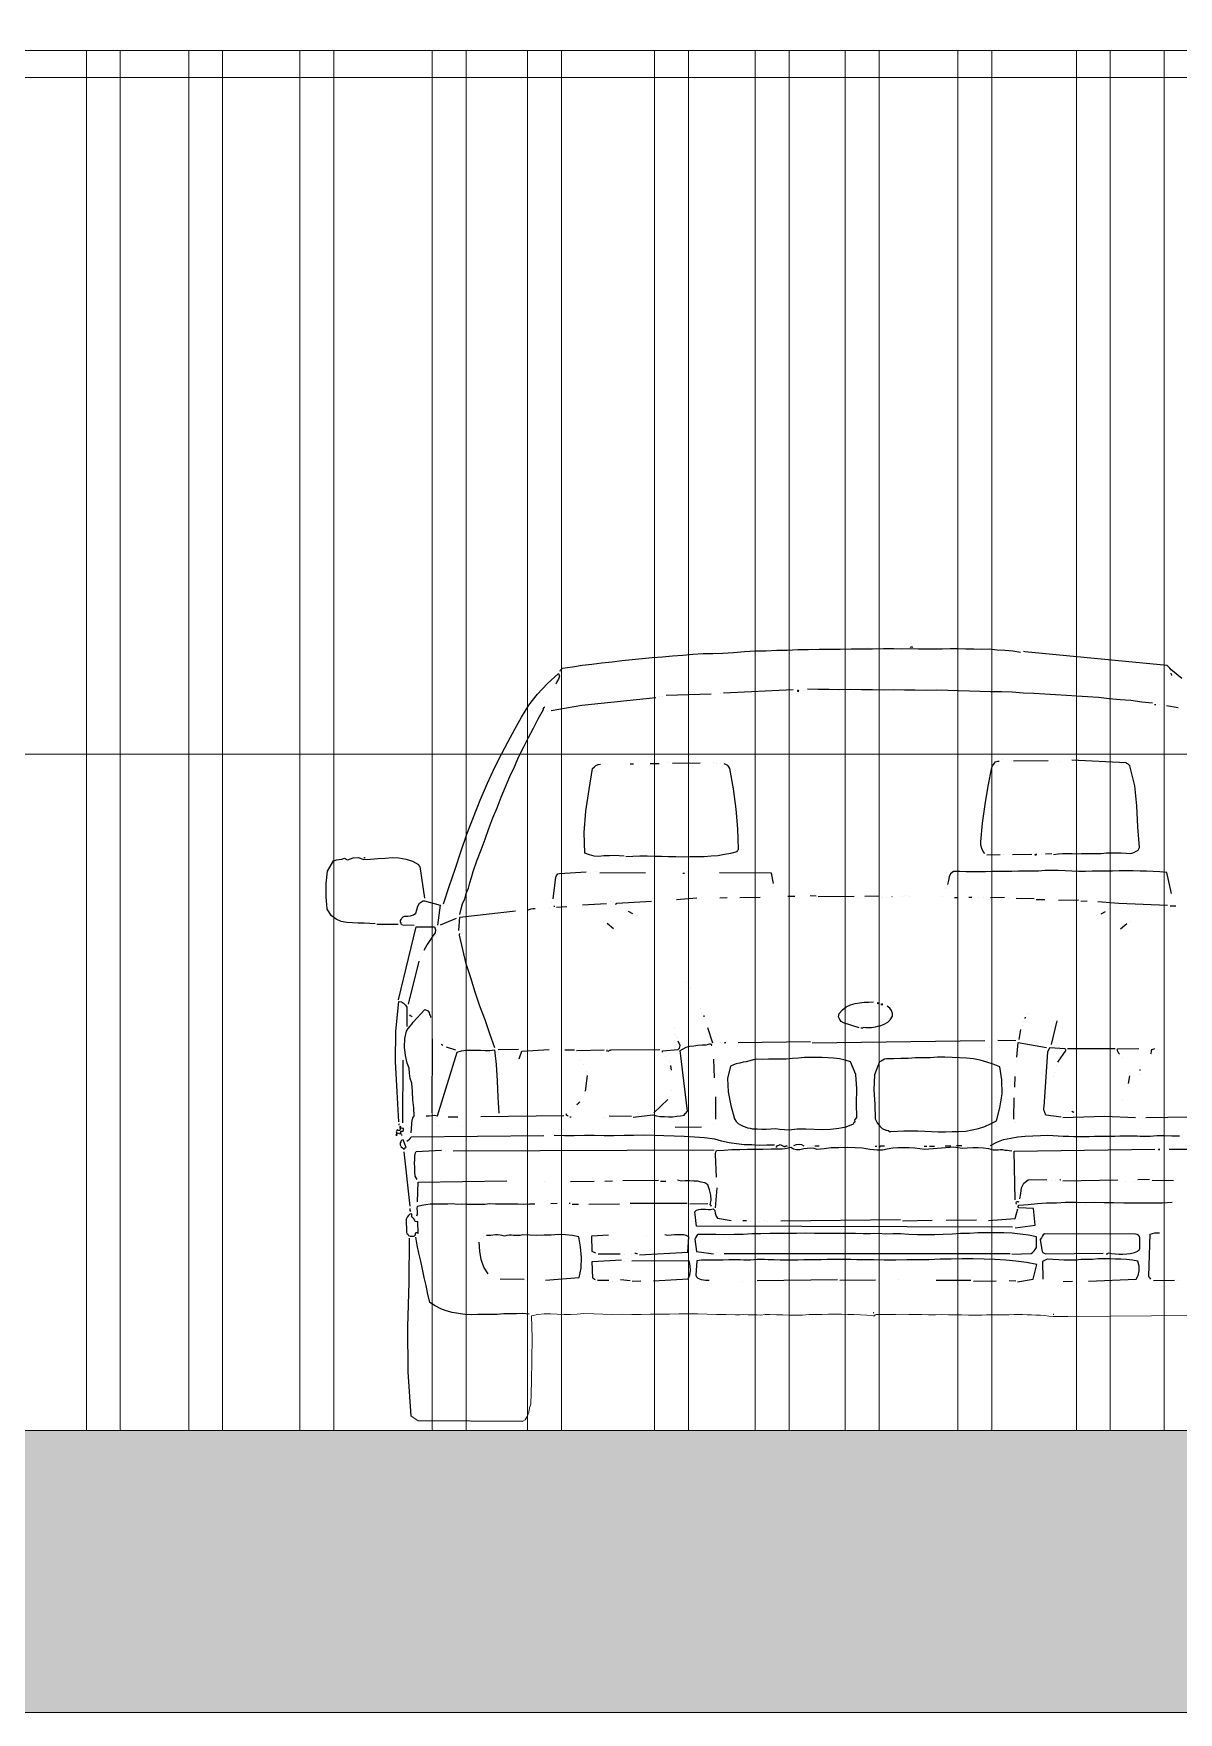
# Model space of a CAD drawing. Header units: metres. Extents: x -183 to 1639, y -350 to 198.
# Drawn here: x 732.545 to 734.576, y -183.946 to -180.968 of the extents above; entities that cross this region are included whole.
import ezdxf

# ---------------------------------------------------------------- set-up
doc = ezdxf.new("R2010")
doc.units = ezdxf.units.M
doc.header["$MEASUREMENT"] = 0
doc.layers.add('FLOATINGWINDOWS', color=2, linetype='Continuous', plot=False)
for name, color, linetype in [('okna', 4, 'Continuous'), ('pohled', 4, 'Continuous'), ('SRAFY-TERÉN', 252, 'Continuous'), ('stafaz', 254, 'Continuous')]:
    doc.layers.add(name, color=color, linetype=linetype)

# ---------------------------------------------------------------- blocks, each defined once
blk = doc.blocks.new('BMW3-CUM')
at = {"lineweight": 0}
blk.add_line((-0.8085, 0.011), (-0.7965, 0.0032), dxfattribs=at)
for points in [[(-0.5442, 1.3328), (-0.5435, 1.3343), (-0.542, 1.3358), (-0.5413, 1.3365), (-0.5398, 1.3381), (-0.5225, 1.3405), (-0.5053, 1.343), (-0.4881, 1.3447), (-0.4701, 1.3471), (-0.4521, 1.3489), (-0.4348, 1.3513), (-0.4168, 1.353), (-0.3988, 1.3548), (-0.3808, 1.3565), (-0.3628, 1.3582), (-0.3448, 1.3599), (-0.3268, 1.3609), (-0.3088, 1.3626), (-0.2908, 1.3636), (-0.2735, 1.3638), (-0.2555, 1.3647), (-0.2367, 1.3657), (-0.2172, 1.3674), (-0.1985, 1.3684), (-0.1797, 1.3686), (-0.1602, 1.3696), (-0.1414, 1.3699), (-0.1227, 1.3708), (-0.1039, 1.371), (-0.0851, 1.3713), (-0.0664, 1.3715), (-0.0476, 1.3717), (-0.0281, 1.372), (-0.0093, 1.3722), (0.0095, 1.3724), (0.029, 1.3726), (0.0478, 1.3729), (0.062, 1.3723), (0.0763, 1.3725), (0.0906, 1.3719), (0.1048, 1.372), (0.1191, 1.3722), (0.1334, 1.3724), (0.1476, 1.3725), (0.1611, 1.3727), (0.1754, 1.3721), (0.1897, 1.3723), (0.2032, 1.3717), (0.2175, 1.3719), (0.231, 1.3706), (0.2445, 1.3699), (0.2588, 1.3686), (0.2724, 1.3665)], [(0.0019, 1.3746), (0.0019, 1.3746)], [(0.077, 1.3747), (0.0778, 1.3755), (0.0793, 1.3755), (0.08, 1.3755), (0.0815, 1.3748)], [(0.5583, 1.3196), (0.5416, 1.3329), (0.5393, 1.3352), (0.537, 1.3381), (0.5347, 1.3404), (0.5325, 1.3426), (0.2799, 1.3666), (0.2776, 1.3673)], [(-0.751, 0.9196), (-0.7409, 0.9504), (-0.7307, 0.9813), (-0.7206, 1.0123), (-0.7097, 1.0432), (-0.6981, 1.0733), (-0.6864, 1.1035), (-0.6733, 1.1337), (-0.6601, 1.1624), (-0.6483, 1.1851), (-0.6366, 1.2077), (-0.6248, 1.2297), (-0.6131, 1.2508), (-0.5998, 1.272), (-0.5843, 1.2917), (-0.5672, 1.31), (-0.5472, 1.3282), (-0.5456, 1.3237), (-0.5471, 1.3184), (-0.55, 1.3139), (-0.5522, 1.3094)], [(0.5409, 1.3247), (0.5409, 1.3254), (0.5402, 1.3269), (0.5394, 1.3277), (0.5394, 1.3292)], [(0.5433, 1.3172), (0.5433, 1.3172)], [(-0.5599, 1.2627), (-0.506, 1.2724), (-0.3747, 1.286)], [(-0.5551, 1.3033), (-0.5551, 1.3033)], [(-0.368, 1.2875), (-0.368, 1.2875)], [(-0.362, 1.2876), (-0.362, 1.2876)], [(-0.356, 1.2899), (-0.2764, 1.2924)], [(-0.2607, 1.2926), (-0.2607, 1.2926)], [(-0.2547, 1.2942), (-0.1308, 1.3001)], [(-0.121, 1.2973), (-0.121, 1.2973), (-0.1218, 1.298), (-0.1233, 1.298), (-0.1233, 1.2972), (-0.1233, 1.2972), (-0.1218, 1.2972), (-0.121, 1.2973), (-0.121, 1.2973)], [(-0.1128, 1.2981), (-0.1128, 1.2981)], [(0.5062, 1.2755), (0.4874, 1.2775), (0.4679, 1.2803), (0.4491, 1.2815), (0.4295, 1.2836), (0.4107, 1.2856), (0.3912, 1.2869), (0.3724, 1.2881), (0.3536, 1.2894), (0.3341, 1.2907), (0.3153, 1.2919), (0.2958, 1.2932), (0.277, 1.2937), (0.2574, 1.295), (0.2387, 1.2956), (0.2191, 1.2961), (0.2003, 1.2966), (0.1816, 1.2971), (0.162, 1.2976), (0.1433, 1.2982), (0.1237, 1.2987), (0.105, 1.2984), (0.0854, 1.299), (0.0667, 1.2987), (0.0471, 1.2993), (0.0284, 1.299), (0.0096, 1.2996), (-0.0099, 1.2993), (-0.0287, 1.2999), (-0.0482, 1.2996), (-0.067, 1.3001), (-0.0865, 1.2999), (-0.1053, 1.3004)], [(-0.7223, 0.9011), (-0.7201, 0.9109), (-0.7172, 0.92), (-0.7136, 0.929), (-0.7107, 0.938), (-0.7071, 0.9479), (-0.7042, 0.9569), (-0.7013, 0.9667), (-0.6984, 0.9772), (-0.6919, 0.9961), (-0.6846, 1.0157), (-0.6773, 1.0346), (-0.6708, 1.0534), (-0.6635, 1.0723), (-0.6562, 1.0904), (-0.6489, 1.1092), (-0.6409, 1.1273), (-0.6336, 1.1455), (-0.6255, 1.1628), (-0.6175, 1.181), (-0.6087, 1.1983), (-0.6006, 1.2149), (-0.5918, 1.2316), (-0.583, 1.2482), (-0.5735, 1.2648), (-0.5735, 1.2663), (-0.5727, 1.2678), (-0.572, 1.2686), (-0.5712, 1.2701)], [(-0.5683, 1.2761), (-0.5683, 1.2761)], [(-0.5674, 1.2604), (-0.5674, 1.2604)], [(0.51, 1.2733), (0.51, 1.2733), (0.5115, 1.2733), (0.5122, 1.2733), (0.5122, 1.2733)], [(0.5183, 1.2726), (0.5183, 1.2726)], [(0.5521, 1.2677), (0.531, 1.2712)], [(-0.4307, 1.0045), (-0.4397, 1.0051), (-0.448, 1.0058), (-0.457, 1.0049), (-0.4667, 1.0048), (-0.4757, 1.0039), (-0.484, 1.0046), (-0.4923, 1.0067), (-0.5006, 1.0096), (-0.5018, 1.0464), (-0.4985, 1.084), (-0.4929, 1.1224), (-0.4866, 1.16), (-0.4836, 1.163), (-0.4807, 1.1653), (-0.4769, 1.1669), (-0.4724, 1.1676)], [(-0.4277, 1.0038), (-0.4156, 1.0046), (-0.4029, 1.0048), (-0.3901, 1.0049), (-0.3773, 1.0044), (-0.3646, 1.0045), (-0.3518, 1.0039), (-0.339, 1.004), (-0.3263, 1.0035), (-0.3143, 1.0036), (-0.3015, 1.0038), (-0.2887, 1.0039), (-0.2767, 1.0048), (-0.2647, 1.0057), (-0.2527, 1.0081), (-0.2415, 1.0097), (-0.2303, 1.0129), (-0.2296, 1.0144), (-0.2288, 1.0159), (-0.2281, 1.0166), (-0.2281, 1.0174), (-0.2293, 1.0527), (-0.2319, 1.0879), (-0.2369, 1.1239), (-0.2433, 1.1599), (-0.2448, 1.1629), (-0.2471, 1.1651), (-0.2494, 1.1666), (-0.2531, 1.168)], [(-0.4198, 1.1683), (-0.4184, 1.1683), (-0.4169, 1.1683), (-0.4161, 1.1683), (-0.4139, 1.1683)], [(-0.3846, 1.1687), (-0.3688, 1.1689)], [(-0.3523, 1.1714), (-0.3523, 1.1714)], [(-0.3448, 1.1692), (-0.296, 1.1698)], [(-0.2727, 1.17), (-0.2727, 1.17)], [(-0.2667, 1.1694), (-0.2667, 1.1694)], [(-0.2607, 1.1702), (-0.2607, 1.1702)], [(0.209, 1.0091), (0.206, 1.0128), (0.2037, 1.018), (0.2021, 1.024), (0.202, 1.03), (0.2046, 1.0631), (0.2095, 1.0962), (0.2151, 1.1285), (0.2215, 1.1617), (0.223, 1.1655), (0.2259, 1.1692), (0.2281, 1.1715), (0.2318, 1.1731), (0.2318, 1.1731), (0.2334, 1.1731), (0.2341, 1.1731), (0.2341, 1.1731)], [(0.2401, 1.1754), (0.2401, 1.1754)], [(0.2559, 1.1741), (0.2559, 1.1741)], [(0.2597, 1.1734), (0.3212, 1.1741)], [(0.3307, 1.0076), (0.339, 1.0084), (0.3472, 1.0092), (0.3555, 1.0093), (0.3637, 1.0094), (0.372, 1.0088), (0.3802, 1.0089), (0.3885, 1.009), (0.3967, 1.0091), (0.4058, 1.0092), (0.4155, 1.0093), (0.4245, 1.0101), (0.4336, 1.0103), (0.4418, 1.0104), (0.4508, 1.0105), (0.4598, 1.0098), (0.4681, 1.0092), (0.4733, 1.0107), (0.4771, 1.0131), (0.4808, 1.0153), (0.483, 1.0199), (0.4803, 1.0566), (0.4784, 1.0934), (0.4749, 1.1294), (0.4662, 1.1646), (0.464, 1.1668), (0.4624, 1.1683), (0.4609, 1.169), (0.4594, 1.1698), (0.3632, 1.1746)], [(0.3415, 1.1721), (0.3415, 1.1721)], [(-0.8723, 0.8843), (-0.882, 0.8849), (-0.8918, 0.8856), (-0.9023, 0.8854), (-0.9128, 0.8861), (-0.9226, 0.8867), (-0.9324, 0.8888), (-0.9414, 0.8925), (-0.9498, 0.8984), (-0.9574, 0.9103), (-0.9592, 0.9328), (-0.9595, 0.9561), (-0.9567, 0.9779), (-0.9464, 0.9961), (-0.9412, 0.9976), (-0.9367, 0.9984), (-0.9315, 0.9992), (-0.927, 1.0008), (-0.9255, 1.0001), (-0.924, 0.9993), (-0.9232, 0.9986), (-0.9209, 0.9979), (-0.9112, 1.0017), (-0.9022, 1.0018), (-0.8924, 0.9982), (-0.8804, 0.9991), (-0.8676, 1), (-0.8549, 1.0009), (-0.8421, 1.0018), (-0.8301, 1.0012), (-0.8173, 0.9991), (-0.806, 0.9955), (-0.7954, 0.9896), (-0.7947, 0.9881), (-0.7939, 0.9866), (-0.7931, 0.9859), (-0.7931, 0.9859), (-0.7849, 0.9296)], [(-0.8925, 1.002), (-0.8925, 1.002), (-0.8909, 1.002), (-0.8902, 1.002), (-0.8902, 1.002)], [(0.2128, 1.0069), (0.2361, 1.0072)], [(0.2421, 1.0065), (0.2421, 1.0065)], [(0.2519, 1.0066), (0.2519, 1.0066)], [(0.2579, 1.0074), (0.2924, 1.0078)], [(0.2992, 1.0072), (0.2992, 1.0072), (0.3007, 1.0072), (0.3014, 1.0072), (0.3014, 1.0072), (0.3007, 1.0072), (0.2992, 1.0072), (0.2977, 1.0064), (0.2992, 1.0072)], [(0.3089, 1.0073), (0.3089, 1.0073)], [(0.3277, 1.0083), (0.3164, 1.0081)], [(-0.5567, 0.9286), (-0.5519, 0.967), (-0.5511, 0.9692), (-0.5497, 0.9715), (-0.5482, 0.973), (-0.5452, 0.9738), (-0.4979, 0.9766)], [(-0.4904, 0.9745), (-0.4904, 0.9745)], [(-0.4799, 0.9768), (-0.4799, 0.9768)], [(-0.4739, 0.9747), (-0.3928, 0.9756)], [(-0.3267, 0.9742), (-0.3267, 0.9742), (-0.3259, 0.9742), (-0.3244, 0.9742), (-0.3237, 0.9742)], [(-0.3177, 0.9765), (-0.3177, 0.9765)], [(-0.1658, 0.9558), (-0.1697, 0.9745), (-0.2614, 0.975)], [(0.5403, 0.9379), (0.5316, 0.9754), (0.5195, 0.9768), (0.5075, 0.9774), (0.4955, 0.978), (0.4842, 0.9778), (0.4722, 0.9784), (0.4594, 0.9783), (0.4474, 0.9782), (0.4354, 0.978), (0.4234, 0.9779), (0.4114, 0.9777), (0.3994, 0.9776), (0.3874, 0.9774), (0.3754, 0.9773), (0.3633, 0.9779), (0.3513, 0.9785), (0.3393, 0.9791), (0.3273, 0.979), (0.316, 0.9788), (0.304, 0.9779), (0.292, 0.9778), (0.28, 0.9777), (0.2687, 0.9775), (0.2567, 0.9774), (0.2455, 0.9772), (0.2334, 0.9771), (0.2214, 0.977), (0.2102, 0.9768), (0.1989, 0.9767), (0.1869, 0.9765), (0.1756, 0.9764), (0.1644, 0.977), (0.1531, 0.9769), (0.1479, 0.9731), (0.1457, 0.9678), (0.1443, 0.961), (0.1428, 0.9542)], [(-0.8032, 0.8814), (-0.8234, 0.8819), (-0.8257, 0.8826), (-0.8265, 0.8848), (-0.8273, 0.8878), (-0.8273, 0.8901), (-0.8265, 0.8923), (-0.8251, 0.8946), (-0.8229, 0.8969), (-0.8206, 0.8977), (-0.8146, 0.8978), (-0.8094, 0.8986), (-0.8041, 0.9001), (-0.8004, 0.9032), (-0.7982, 0.9092), (-0.7968, 0.916), (-0.7939, 0.9213), (-0.7886, 0.9244), (-0.7872, 0.9251), (-0.7857, 0.9251), (-0.7849, 0.9251), (-0.7849, 0.9251), (-0.757, 0.9172), (-0.7619, 0.8819)], [(-0.4454, 0.9187), (-0.4454, 0.9187), (-0.4447, 0.9202), (-0.4439, 0.9209), (-0.4439, 0.9209), (-0.3824, 0.9247)], [(-0.3381, 0.9275), (-0.3021, 0.9302)], [(-0.2608, 0.9307), (-0.2481, 0.9308)], [(-0.2256, 0.9311), (-0.1895, 0.9315)], [(-0.1672, 0.949), (-0.1672, 0.949)], [(-0.1407, 0.9336), (-0.128, 0.9337)], [(-0.0904, 0.9334), (-0.1009, 0.934)], [(-0.0867, 0.9327), (-0.0228, 0.9335)], [(-0.0168, 0.9313), (-0.0168, 0.9313)], [(-0.0041, 0.9337), (0.0222, 0.934)], [(0.0283, 0.9318), (0.0283, 0.9318)], [(0.0342, 0.9319), (0.0342, 0.9319)], [(0.0448, 0.9328), (0.0448, 0.9328), (0.0448, 0.9328), (0.044, 0.932), (0.044, 0.932), (0.044, 0.932), (0.0448, 0.9328), (0.0448, 0.9328), (0.0448, 0.9328)], [(0.0628, 0.9322), (0.0628, 0.9322)], [(0.0688, 0.9346), (0.0688, 0.9346)], [(0.0748, 0.9324), (0.0748, 0.9324)], [(0.1334, 0.9331), (0.1334, 0.9331)], [(0.14, 0.9467), (0.14, 0.9467)], [(0.1552, 0.9311), (0.1567, 0.9311), (0.1574, 0.9311), (0.1589, 0.9311), (0.1596, 0.9312)], [(0.1807, 0.9314), (0.1814, 0.9314), (0.1829, 0.9314), (0.1844, 0.9315), (0.1859, 0.9315)], [(0.1972, 0.9309), (0.1972, 0.9309)], [(0.2062, 0.931), (0.2062, 0.931)], [(0.219, 0.9311), (0.2437, 0.9314)], [(0.2513, 0.9292), (0.2513, 0.9292)], [(0.2963, 0.929), (0.2648, 0.9294)], [(0.3001, 0.9276), (0.3151, 0.9278)], [(0.3752, 0.9262), (0.3399, 0.9258)], [(0.379, 0.9248), (0.3902, 0.9249)], [(0.533, 0.9168), (0.4466, 0.9203), (0.4091, 0.9236)], [(-0.7566, 0.8827), (-0.7282, 0.8943)], [(-0.7242, 0.8726), (-0.7222, 0.8959), (-0.6232, 0.9075)], [(-0.6007, 0.9093), (-0.5977, 0.9101), (-0.5955, 0.9109), (-0.5925, 0.9117), (-0.5887, 0.9117)], [(-0.5632, 0.9135), (-0.5632, 0.9135)], [(-0.5588, 0.9218), (-0.5588, 0.9218)], [(-0.5535, 0.9151), (-0.5535, 0.9151), (-0.5542, 0.9151), (-0.5557, 0.9151), (-0.5557, 0.9151)], [(-0.5505, 0.9137), (-0.5325, 0.9154)], [(-0.5047, 0.918), (-0.462, 0.9207)], [(-0.4552, 0.9231), (-0.4552, 0.9231)], [(-0.4153, 0.9019), (-0.4228, 0.9065)], [(-0.4078, 0.8988), (-0.4078, 0.8988)], [(0.4078, 0.8988), (0.4078, 0.8988)], [(0.4153, 0.9019), (0.4228, 0.9065)], [(0.4287, 0.9103), (0.4287, 0.9103)], [(0.4414, 0.9173), (0.4414, 0.9173)], [(0.5375, 0.9161), (0.548, 0.9163)], [(-0.9474, 0.8917), (-0.9474, 0.8917)], [(-0.8693, 0.8836), (-0.8317, 0.884)], [(-0.8309, 0.7496), (-0.7994, 0.8792), (-0.7671, 0.8788), (-0.7655, 0.8736), (-0.7662, 0.8683), (-0.7699, 0.863), (-0.7728, 0.8584), (-0.7765, 0.8532), (-0.7802, 0.8479), (-0.7832, 0.8426), (-0.7861, 0.8373)], [(-0.6601, 0.6646), (-0.6687, 0.6892), (-0.6773, 0.7139), (-0.6866, 0.7386), (-0.6951, 0.7633), (-0.7029, 0.7887), (-0.7107, 0.8134), (-0.717, 0.8388), (-0.7226, 0.8643), (-0.7226, 0.8658), (-0.7219, 0.8666), (-0.7219, 0.8673), (-0.7219, 0.8673)], [(-0.4665, 0.889), (-0.4665, 0.889)], [(-0.4494, 0.8753), (-0.4606, 0.8852)], [(0.4494, 0.8753), (0.4606, 0.8852)], [(0.4665, 0.889), (0.4665, 0.889)], [(-0.8135, 0.7416), (-0.7941, 0.8184)], [(-0.7927, 0.8259), (-0.7927, 0.8259)], [(-0.789, 0.8312), (-0.789, 0.8312)], [(-0.3206, 0.7805), (-0.3206, 0.7805)], [(-0.8305, 0.5334), (-0.8334, 0.5866), (-0.8363, 0.64), (-0.8354, 0.694), (-0.8301, 0.7466), (-0.8256, 0.7459), (-0.8218, 0.7437), (-0.8187, 0.74), (-0.8164, 0.7363), (-0.816, 0.7025)], [(-0.3138, 0.7716), (-0.3138, 0.7716)], [(-0.014, 0.7001), (-0.0419, 0.7087), (-0.0457, 0.7109), (-0.048, 0.7147), (-0.0503, 0.7192), (-0.0496, 0.7252), (-0.0437, 0.732), (-0.037, 0.7373), (-0.0295, 0.7404), (-0.0213, 0.7428), (-0.0131, 0.7444), (-0.0048, 0.7452), (0.0034, 0.7453), (0.0117, 0.7462)], [(-0.8085, 0.5134), (-0.8066, 0.5367), (-0.8058, 0.5389), (-0.8058, 0.5404), (-0.8043, 0.542), (-0.8029, 0.5435), (-0.8038, 0.5577), (-0.8055, 0.572), (-0.8064, 0.587), (-0.8073, 0.602), (-0.8104, 0.6102), (-0.8113, 0.6192), (-0.8121, 0.6282), (-0.8153, 0.6372), (-0.8184, 0.6507), (-0.8201, 0.6657), (-0.8195, 0.6807), (-0.8167, 0.6942), (-0.8137, 0.6988), (-0.81, 0.7026), (-0.8071, 0.7064), (-0.8049, 0.7102), (-0.7841, 0.7322), (-0.7811, 0.7315), (-0.7788, 0.73), (-0.7765, 0.727), (-0.7757, 0.7233), (-0.775, 0.7218), (-0.7742, 0.7203), (-0.7742, 0.7188), (-0.7742, 0.718)], [(-0.8065, 0.7192), (-0.8072, 0.7199), (-0.8087, 0.7206), (-0.8095, 0.7214), (-0.811, 0.7229)], [(-0.296, 0.7343), (-0.296, 0.7343)], [(-0.293, 0.7275), (-0.293, 0.7275)], [(-0.2891, 0.7193), (-0.2891, 0.7193), (-0.2891, 0.7208), (-0.2891, 0.7216), (-0.2891, 0.7216)], [(-0.011, 0.7001), (-0.0095, 0.7001), (-0.0088, 0.7001), (-0.0073, 0.7001), (-0.0066, 0.7009), (-0.0028, 0.7002), (0.0002, 0.7002), (0.004, 0.7003), (0.0077, 0.7003), (0.0115, 0.7011), (0.0152, 0.7019), (0.019, 0.7027), (0.0235, 0.7035), (0.0302, 0.7066), (0.0369, 0.7097), (0.0413, 0.7142), (0.045, 0.7203), (0.045, 0.7256), (0.0434, 0.7308), (0.0404, 0.7345), (0.0358, 0.7382)], [(0.02, 0.7433), (0.02, 0.7433), (0.02, 0.744), (0.0192, 0.744), (0.0192, 0.744), (0.0185, 0.744), (0.0185, 0.7432), (0.0193, 0.7425), (0.02, 0.7433)], [(0.026, 0.7411), (0.026, 0.7411), (0.0275, 0.7411), (0.0283, 0.7411), (0.0283, 0.7411), (0.0275, 0.7419), (0.026, 0.7419), (0.0245, 0.7411), (0.026, 0.7411)], [(0.2801, 0.7171), (0.2801, 0.7171), (0.2808, 0.7179), (0.2808, 0.7186), (0.2808, 0.7186)], [(0.2838, 0.7254), (0.2838, 0.7254)], [(-0.3422, 0.6992), (-0.3422, 0.6992)], [(-0.339, 0.6879), (-0.339, 0.6879)], [(-0.2735, 0.6729), (-0.2821, 0.6999)], [(0.27, 0.6794), (0.2728, 0.6967)], [(0.275, 0.7035), (0.275, 0.7035)], [(0.2779, 0.7103), (0.2779, 0.7103)], [(0.3272, 0.6704), (0.3372, 0.7125)], [(-0.7818, 0.5437), (-0.7766, 0.5438), (-0.7721, 0.5446), (-0.7668, 0.5447), (-0.7616, 0.544), (-0.7269, 0.657), (-0.7194, 0.6593), (-0.7112, 0.6602), (-0.7029, 0.6603), (-0.6946, 0.6604), (-0.6856, 0.6605), (-0.6773, 0.6598), (-0.6691, 0.6599), (-0.6608, 0.6608), (-0.6575, 0.6346), (-0.6557, 0.6061), (-0.6546, 0.5768), (-0.6528, 0.5483)], [(-0.7714, 0.5491), (-0.7707, 0.6805)], [(-0.7525, 0.6687), (-0.7525, 0.6687), (-0.7533, 0.6695), (-0.7548, 0.6702), (-0.7548, 0.6702), (-0.7548, 0.6702), (-0.7541, 0.6702), (-0.7533, 0.6695), (-0.7525, 0.6687)], [(-0.7292, 0.66), (-0.7458, 0.6658)], [(-0.6181, 0.6613), (-0.6541, 0.6609)], [(-0.6171, 0.6448), (-0.612, 0.6584), (-0.564, 0.6612)], [(-0.5422, 0.6592), (-0.5422, 0.6592)], [(-0.5189, 0.6603), (-0.5362, 0.6601)], [(-0.5152, 0.6595), (-0.4664, 0.6609)], [(-0.4611, 0.6579), (-0.4611, 0.6579), (-0.4611, 0.6594), (-0.4611, 0.6602), (-0.4611, 0.661)], [(-0.4588, 0.658), (-0.4573, 0.6595), (-0.4566, 0.6602), (-0.4551, 0.6603), (-0.4536, 0.661), (-0.3673, 0.6613)], [(-0.4146, 0.5414), (-0.3801, 0.5455), (-0.3734, 0.5441), (-0.3666, 0.5427), (-0.3591, 0.5428), (-0.3523, 0.5421), (-0.3448, 0.5422), (-0.3373, 0.543), (-0.3306, 0.5439), (-0.3245, 0.5447), (-0.3223, 0.5477), (-0.3209, 0.5492), (-0.3194, 0.5507), (-0.3186, 0.5522), (-0.3312, 0.6595), (-0.326, 0.6626), (-0.3208, 0.6656), (-0.314, 0.6672), (-0.3073, 0.668), (-0.2998, 0.6689), (-0.2923, 0.6697), (-0.2855, 0.6698), (-0.2788, 0.6714), (-0.278, 0.6714), (-0.2765, 0.6707), (-0.2757, 0.6692), (-0.275, 0.6692)], [(-0.3627, 0.6569), (-0.3627, 0.6569), (-0.3627, 0.6584), (-0.3627, 0.6591), (-0.3627, 0.6591), (-0.335, 0.6617), (-0.3335, 0.6625), (-0.3327, 0.664), (-0.332, 0.6662), (-0.3313, 0.6685), (-0.3351, 0.676)], [(-0.3367, 0.6827), (-0.3367, 0.6827)], [(-0.26, 0.6746), (-0.26, 0.6746)], [(-0.2525, 0.6732), (-0.2525, 0.6732), (-0.251, 0.6739), (-0.2503, 0.674), (-0.2503, 0.674)], [(-0.1001, 0.675), (-0.2285, 0.6735)], [(-0.0971, 0.6735), (0.2092, 0.6772)], [(0.2641, 0.6771), (0.2318, 0.6775)], [(0.2659, 0.6478), (0.2679, 0.6741), (0.3183, 0.665)], [(0.3445, 0.5414), (0.3174, 0.5448), (0.3136, 0.5545), (0.3136, 0.556), (0.3135, 0.5575), (0.3135, 0.5583), (0.3143, 0.5598), (0.3206, 0.6575), (0.3243, 0.6651), (0.3506, 0.6631), (0.3506, 0.6631), (0.3513, 0.6624), (0.3521, 0.6609), (0.3529, 0.6601), (0.3381, 0.6389)], [(0.3558, 0.6632), (0.4399, 0.6634)], [(0.4476, 0.653), (0.4468, 0.6545), (0.446, 0.656), (0.4453, 0.6567), (0.4445, 0.659), (0.4445, 0.6597), (0.4445, 0.6605), (0.4445, 0.6612), (0.4444, 0.6627), (0.482, 0.6632)], [(0.5031, 0.6537), (0.5039, 0.6552), (0.5046, 0.6574), (0.5046, 0.6597), (0.506, 0.6612), (0.5068, 0.662), (0.5075, 0.662), (0.509, 0.6627), (0.5098, 0.6635)], [(-0.823, 0.5312), (-0.8228, 0.6424)], [(-0.5075, 0.6446), (-0.5075, 0.6446)], [(-0.5021, 0.6357), (-0.5021, 0.6357)], [(-0.3574, 0.6494), (-0.3574, 0.6494)], [(-0.3512, 0.6397), (-0.3512, 0.6397)], [(-0.3465, 0.6248), (-0.3482, 0.633)], [(-0.2706, 0.6114), (-0.2717, 0.6444)], [(-0.138, 0.5191), (-0.1238, 0.5208), (-0.1088, 0.521), (-0.0938, 0.5204), (-0.0787, 0.5198), (-0.0645, 0.52), (-0.0502, 0.5217), (-0.0367, 0.5241), (-0.024, 0.5295), (-0.0233, 0.531), (-0.0226, 0.5325), (-0.0211, 0.5333), (-0.0211, 0.534), (-0.0218, 0.5363), (-0.0211, 0.5378), (-0.0196, 0.5386), (-0.0181, 0.5408), (-0.0184, 0.5656), (-0.018, 0.5919), (-0.0198, 0.6174), (-0.0291, 0.6398), (-0.0389, 0.6427), (-0.0487, 0.6448), (-0.0592, 0.6462), (-0.069, 0.6468), (-0.0795, 0.6475), (-0.09, 0.6474), (-0.1005, 0.6472), (-0.111, 0.6471), (-0.1215, 0.6462), (-0.132, 0.6453), (-0.1433, 0.6444), (-0.1538, 0.6443), (-0.1643, 0.6442), (-0.1748, 0.6441), (-0.1853, 0.6439), (-0.1959, 0.6446), (-0.2018, 0.643), (-0.2078, 0.6414), (-0.2146, 0.6398), (-0.2198, 0.639), (-0.2258, 0.6375), (-0.2318, 0.6359), (-0.237, 0.6343), (-0.2423, 0.632), (-0.2473, 0.6102), (-0.2462, 0.5862), (-0.2414, 0.5622), (-0.2351, 0.5382), (-0.2321, 0.5338), (-0.2283, 0.5301), (-0.2245, 0.5278), (-0.2199, 0.5256), (-0.2162, 0.5242), (-0.2117, 0.5227), (-0.2071, 0.522), (-0.2034, 0.5206), (-0.1951, 0.5207), (-0.1868, 0.52), (-0.1786, 0.5201), (-0.1703, 0.521), (-0.1621, 0.5211), (-0.1546, 0.5204), (-0.1463, 0.5198), (-0.138, 0.5191)], [(0.0422, 0.516), (0.0542, 0.5169), (0.0655, 0.5171), (0.0775, 0.5172), (0.0903, 0.5174), (0.1023, 0.5167), (0.1143, 0.5161), (0.1263, 0.5155), (0.1391, 0.5157), (0.1511, 0.5158), (0.1631, 0.5159), (0.1751, 0.5169), (0.1863, 0.5192), (0.1976, 0.5216), (0.2088, 0.5248), (0.2193, 0.5294), (0.2297, 0.5348), (0.2354, 0.5581), (0.2397, 0.5829), (0.2394, 0.6077), (0.2353, 0.631), (0.224, 0.6353), (0.2127, 0.6389), (0.2006, 0.6425), (0.1886, 0.6447), (0.1766, 0.646), (0.1638, 0.6466), (0.151, 0.6472), (0.1383, 0.6478), (0.1248, 0.6476), (0.112, 0.6468), (0.0985, 0.6466), (0.0857, 0.6464), (0.073, 0.6455), (0.0602, 0.6454), (0.0474, 0.6452), (0.0347, 0.6451), (0.0309, 0.6443), (0.0279, 0.6427), (0.025, 0.6405), (0.022, 0.6397), (0.0132, 0.6163), (0.0121, 0.59), (0.0139, 0.5637), (0.0142, 0.5382), (0.018, 0.5315), (0.0226, 0.5255), (0.0271, 0.5211), (0.0332, 0.5181), (0.0354, 0.5182), (0.0377, 0.5175), (0.04, 0.516), (0.0422, 0.516)], [(0.2645, 0.6403), (0.2645, 0.6403)], [(0.3352, 0.6322), (0.3352, 0.6322)], [(0.4529, 0.6471), (0.4529, 0.6471)], [(0.4847, 0.6242), (0.4847, 0.6242), (0.4847, 0.6249), (0.4847, 0.6257), (0.4847, 0.6257)], [(0.4854, 0.6317), (0.4854, 0.6317)], [(-0.4993, 0.5877), (-0.4959, 0.6155)], [(-0.4982, 0.6222), (-0.4982, 0.6222)], [(0.262, 0.5945), (0.2626, 0.6133)], [(0.3301, 0.6133), (0.3301, 0.6133)], [(0.3323, 0.6209), (0.3323, 0.6209)], [(0.4639, 0.6014), (0.4661, 0.6149)], [(0.4825, 0.6174), (0.4825, 0.6174)], [(-0.514, 0.5635), (-0.5133, 0.5649), (-0.5118, 0.5665), (-0.5111, 0.5672), (-0.5096, 0.5688)], [(-0.3779, 0.5493), (-0.3534, 0.5729)], [(-0.3505, 0.5789), (-0.3505, 0.5789)], [(-0.3476, 0.5887), (-0.3476, 0.5887)], [(-0.2682, 0.5378), (-0.2679, 0.5776)], [(0.2605, 0.5381), (0.2608, 0.5757)], [(0.4538, 0.572), (0.4538, 0.572)], [(-0.7428, 0.5419), (-0.7255, 0.5421)], [(-0.685, 0.5426), (-0.5378, 0.5444)], [(-0.5303, 0.5437), (-0.5318, 0.5437), (-0.5318, 0.5444), (-0.5326, 0.5452), (-0.5333, 0.5467), (-0.5333, 0.5467), (-0.5326, 0.5474), (-0.5326, 0.5474), (-0.5326, 0.5474)], [(-0.5273, 0.5423), (-0.5273, 0.5423), (-0.5258, 0.5423), (-0.525, 0.5423), (-0.525, 0.5423)], [(-0.5267, 0.5528), (-0.5267, 0.5528)], [(-0.5215, 0.5581), (-0.5215, 0.5581)], [(-0.4649, 0.5408), (-0.4649, 0.5408)], [(-0.4176, 0.5428), (-0.4575, 0.5431)], [(0.3475, 0.5407), (0.4211, 0.5431), (0.476, 0.5407)], [(0.3647, 0.5507), (0.3647, 0.5507), (0.3639, 0.5514), (0.3632, 0.5521), (0.3632, 0.5521), (0.3639, 0.5514), (0.3654, 0.5507), (0.3662, 0.5499), (0.3647, 0.5507)], [(0.4827, 0.54), (0.4827, 0.54)], [(0.488, 0.5401), (0.488, 0.5401)], [(0.4947, 0.5409), (0.5728, 0.5419)], [(-0.8347, 0.5086), (-0.8347, 0.5093), (-0.8348, 0.5108), (-0.834, 0.5116), (-0.8333, 0.5131), (-0.8326, 0.5138), (-0.831, 0.5131), (-0.8295, 0.5124), (-0.828, 0.5116), (-0.8265, 0.5124), (-0.8265, 0.5131), (-0.8273, 0.5146), (-0.8266, 0.5162), (-0.8258, 0.5169), (-0.8243, 0.5169), (-0.8236, 0.5169), (-0.8221, 0.5177), (-0.8221, 0.52), (-0.8221, 0.5215), (-0.8236, 0.5215), (-0.8267, 0.5222), (-0.8267, 0.5222), (-0.8267, 0.5237), (-0.8274, 0.5244), (-0.8274, 0.5252), (-0.8282, 0.5244), (-0.8289, 0.5236), (-0.8281, 0.5214), (-0.8281, 0.5199), (-0.8288, 0.5176), (-0.8304, 0.5176), (-0.8319, 0.5183), (-0.8326, 0.5198), (-0.8341, 0.5176), (-0.8348, 0.5153), (-0.834, 0.5116), (-0.8347, 0.5086)], [(-0.8305, 0.5296), (-0.8305, 0.5296), (-0.8305, 0.5289), (-0.8305, 0.5274), (-0.8305, 0.5274)], [(-0.825, 0.5087), (-0.825, 0.5087), (-0.825, 0.5102), (-0.825, 0.5109), (-0.825, 0.5109)], [(-0.8159, 0.499), (-0.8136, 0.5005), (-0.8114, 0.5021), (-0.8099, 0.5043), (-0.8084, 0.5066), (-0.5734, 0.5087)], [(-0.7606, 0.526), (-0.7606, 0.526)], [(-0.7178, 0.5257), (-0.7178, 0.5257)], [(-0.164, 0.4918), (-0.1775, 0.4916), (-0.191, 0.4914), (-0.2045, 0.4921), (-0.2181, 0.4926), (-0.2316, 0.494), (-0.2444, 0.4961), (-0.2579, 0.4989), (-0.27, 0.5025), (-0.288, 0.5046), (-0.3061, 0.5059), (-0.3241, 0.5071), (-0.3421, 0.5077), (-0.3602, 0.5082), (-0.3775, 0.5088), (-0.3955, 0.5093), (-0.4135, 0.5091), (-0.4308, 0.5089), (-0.4488, 0.5086), (-0.4661, 0.5084), (-0.4841, 0.509), (-0.5013, 0.5088), (-0.5194, 0.5086), (-0.5366, 0.5084), (-0.5547, 0.5089)], [(-0.3401, 0.5235), (-0.2935, 0.524)], [(-0.2726, 0.531), (-0.2726, 0.531)], [(0.219, 0.4911), (0.2302, 0.4972), (0.2421, 0.5019), (0.2549, 0.5043), (0.2676, 0.5067), (0.2804, 0.5076), (0.2939, 0.5085), (0.3074, 0.5087), (0.3201, 0.5096), (0.3299, 0.5089), (0.3389, 0.5083), (0.3479, 0.5077), (0.3577, 0.5078), (0.3667, 0.5071), (0.3757, 0.5072), (0.3847, 0.5073), (0.3938, 0.5074), (0.4035, 0.5076), (0.4125, 0.5077), (0.4215, 0.5078), (0.4305, 0.5079), (0.4396, 0.508), (0.4485, 0.5081), (0.4583, 0.5082), (0.4673, 0.5083), (0.4733, 0.5084), (0.4793, 0.5085), (0.4846, 0.5078), (0.4906, 0.5079), (0.4966, 0.5079), (0.5019, 0.508), (0.5079, 0.5081), (0.5139, 0.5089), (0.5274, 0.509), (0.5409, 0.5085), (0.5544, 0.5086)], [(0.2628, 0.5322), (0.2628, 0.5322)], [(-0.8187, 0.487), (-0.8187, 0.487), (-0.818, 0.4877), (-0.8172, 0.4877), (-0.8172, 0.4877), (-0.8226, 0.5012), (-0.8249, 0.5004), (-0.8264, 0.4996), (-0.8271, 0.4974), (-0.8278, 0.4959), (-0.8278, 0.4921), (-0.8263, 0.4891), (-0.824, 0.4869), (-0.8217, 0.4847), (-0.8209, 0.4847), (-0.8202, 0.4862), (-0.8195, 0.487), (-0.8187, 0.487)], [(-0.8249, 0.5057), (-0.8249, 0.5057)], [(-0.81, 0.3834), (-0.8209, 0.4802)], [(-0.7978, 0.4309), (-0.8016, 0.4368), (-0.8017, 0.4444), (-0.8018, 0.4526), (-0.8026, 0.4601), (-0.802, 0.4661), (-0.802, 0.4714), (-0.8013, 0.4767), (-0.7999, 0.4804), (-0.7549, 0.4832)], [(-0.7473, 0.4811), (-0.7473, 0.4811)], [(-0.2713, 0.483), (-0.7338, 0.4812)], [(-0.2669, 0.435), (-0.2689, 0.4755), (-0.269, 0.477), (-0.2682, 0.4793), (-0.2675, 0.4808), (-0.2667, 0.4823), (-0.2532, 0.4832), (-0.2398, 0.4841), (-0.2255, 0.4843), (-0.212, 0.4845), (-0.1977, 0.4846), (-0.1842, 0.4848), (-0.1699, 0.485), (-0.1564, 0.4851), (-0.1504, 0.4852), (-0.1452, 0.486), (-0.1399, 0.4868), (-0.1354, 0.4884), (-0.1301, 0.4854), (-0.1249, 0.484), (-0.1189, 0.4841), (-0.1121, 0.4857), (-0.1061, 0.4865), (-0.1001, 0.4873), (-0.0941, 0.4866), (-0.0888, 0.4844), (-0.0761, 0.4861), (-0.0633, 0.4877), (-0.0498, 0.4879), (-0.0355, 0.488), (-0.0213, 0.4875), (-0.0078, 0.4869), (0.005, 0.4848), (0.0178, 0.4834), (0.0276, 0.4836), (0.0358, 0.4851), (0.0456, 0.4868), (0.0546, 0.4876), (0.0651, 0.4878), (0.0748, 0.4879), (0.0846, 0.4872), (0.0937, 0.4858), (0.1027, 0.4845), (0.1537, 0.4888), (0.1612, 0.4874), (0.1695, 0.4867), (0.1785, 0.4868), (0.1875, 0.4877), (0.1972, 0.4878), (0.2063, 0.4872), (0.2153, 0.4858), (0.2236, 0.4836), (0.2281, 0.4837), (0.2326, 0.4837), (0.2363, 0.4838), (0.2401, 0.4838), (0.2446, 0.4831), (0.2484, 0.4832), (0.2521, 0.4825), (0.2566, 0.4818)], [(-0.1617, 0.488), (-0.1602, 0.4896), (-0.1587, 0.4911), (-0.1565, 0.4919), (-0.1542, 0.4927), (-0.1467, 0.4897), (-0.1452, 0.4897), (-0.1444, 0.4905), (-0.143, 0.4905), (-0.1414, 0.4898)], [(-0.1114, 0.4902), (-0.1159, 0.4923), (-0.1204, 0.4931), (-0.1257, 0.4922), (-0.1302, 0.4907)], [(-0.0926, 0.4904), (-0.0851, 0.4905)], [(0.0147, 0.4902), (0.0147, 0.4902), (0.0162, 0.4902), (0.017, 0.4902), (0.0177, 0.4902)], [(0.023, 0.4887), (0.023, 0.4887), (0.0237, 0.4895), (0.0237, 0.4903), (0.0237, 0.4903), (0.0312, 0.4903)], [(0.1063, 0.4897), (0.1049, 0.4897), (0.1041, 0.4897), (0.1026, 0.4897), (0.1011, 0.4897)], [(0.1109, 0.4898), (0.1199, 0.4899)], [(0.1484, 0.4902), (0.1386, 0.4901)], [(0.1679, 0.4905), (0.1589, 0.4904)], [(0.2629, 0.3948), (0.2611, 0.4811), (0.5104, 0.4848)], [(0.5172, 0.4841), (0.5172, 0.4841), (0.5187, 0.4842), (0.5194, 0.4842), (0.5194, 0.4842), (0.5187, 0.4842), (0.5172, 0.4841), (0.5164, 0.4834), (0.5172, 0.4841)], [(0.5359, 0.4844), (0.5832, 0.4849)], [(-0.7973, 0.3911), (-0.7962, 0.4264), (-0.6386, 0.4283)], [(-0.5725, 0.4268), (-0.5725, 0.4268)], [(-0.5259, 0.4274), (-0.4839, 0.4279)], [(-0.4651, 0.4281), (-0.4516, 0.4283)], [(-0.3697, 0.4292), (-0.4328, 0.4285)], [(-0.366, 0.4278), (-0.357, 0.4279)], [(-0.342, 0.4281), (-0.342, 0.4281)], [(-0.2761, 0.3838), (-0.2761, 0.3838), (-0.2768, 0.3853), (-0.2784, 0.386), (-0.2784, 0.386), (-0.2762, 0.3943), (-0.2771, 0.4033), (-0.2794, 0.4123), (-0.2825, 0.4213), (-0.2878, 0.425), (-0.2939, 0.4264), (-0.3006, 0.4278), (-0.3074, 0.4277), (-0.3149, 0.4284), (-0.3224, 0.4283), (-0.3292, 0.4282), (-0.3359, 0.4296)], [(-0.2683, 0.4222), (-0.2683, 0.4222)], [(0.2712, 0.3963), (0.2726, 0.4061), (0.2739, 0.4159), (0.2783, 0.4242), (0.2858, 0.4303), (0.3188, 0.4307)], [(0.3271, 0.4286), (0.3271, 0.4286)], [(0.3346, 0.4287), (0.3346, 0.4287)], [(0.3436, 0.4295), (0.3436, 0.4295), (0.3428, 0.4302), (0.3421, 0.431), (0.3421, 0.431)], [(0.3474, 0.4288), (0.445, 0.43)], [(0.4585, 0.4279), (0.4585, 0.4279)], [(0.4743, 0.4281), (0.4743, 0.4281)], [(0.5013, 0.4306), (0.4803, 0.4304)], [(0.5058, 0.4299), (0.5434, 0.4289)], [(-0.7985, 0.3663), (-0.7971, 0.3701), (-0.7971, 0.3746), (-0.7979, 0.3791), (-0.7972, 0.3836), (-0.7897, 0.3852), (-0.7822, 0.3868), (-0.7747, 0.3876), (-0.7672, 0.3877), (-0.759, 0.3878), (-0.7515, 0.3879), (-0.7432, 0.388), (-0.7349, 0.3881), (-0.7267, 0.3874), (-0.7192, 0.3875), (-0.7109, 0.3869), (-0.7026, 0.387), (-0.6944, 0.3871), (-0.6861, 0.3872), (-0.6778, 0.3873), (-0.6696, 0.3881), (-0.6591, 0.3875), (-0.6486, 0.3876), (-0.6388, 0.3878), (-0.6291, 0.3879), (-0.6193, 0.388), (-0.6095, 0.3873), (-0.599, 0.3875), (-0.5893, 0.3876)], [(-0.5495, 0.3881), (-0.5607, 0.3879)], [(-0.5412, 0.3882), (-0.5412, 0.3882)], [(-0.5262, 0.3883), (-0.5262, 0.3883), (-0.5269, 0.3883), (-0.5284, 0.3883), (-0.5284, 0.3883)], [(-0.4932, 0.3872), (-0.4391, 0.3879)], [(-0.3189, 0.3886), (-0.4203, 0.3881)], [(-0.3144, 0.3879), (-0.2821, 0.3883)], [(-0.2685, 0.3809), (-0.266, 0.4162)], [(0.2628, 0.3452), (0.298, 0.3501), (0.2954, 0.3794), (0.2691, 0.3806), (0.2683, 0.3821), (0.2683, 0.3828), (0.2683, 0.3843), (0.2691, 0.3851), (0.2856, 0.3868), (0.3021, 0.3885), (0.3186, 0.3894), (0.3358, 0.3896), (0.3523, 0.3906), (0.3696, 0.3908), (0.3869, 0.3902), (0.4041, 0.3904), (0.4207, 0.3899), (0.4379, 0.3901), (0.4552, 0.3895), (0.4725, 0.3897), (0.4898, 0.3892), (0.507, 0.3894), (0.5243, 0.3896), (0.5415, 0.3906)], [(0.2653, 0.3873), (0.2653, 0.3873), (0.2653, 0.388), (0.2645, 0.3888), (0.2645, 0.3903), (0.2652, 0.391), (0.2667, 0.3918), (0.2675, 0.3918), (0.269, 0.3911)], [(-0.8093, 0.3301), (-0.8078, 0.3302), (-0.8063, 0.3302), (-0.8056, 0.3302), (-0.8041, 0.3302), (-0.8026, 0.331), (-0.8011, 0.3325), (-0.8011, 0.3348), (-0.8004, 0.337), (-0.7989, 0.337), (-0.7974, 0.337), (-0.7967, 0.3363), (-0.7959, 0.3348), (-0.7969, 0.3566), (-0.7991, 0.3558), (-0.8014, 0.3565), (-0.8022, 0.3588), (-0.8037, 0.361), (-0.8045, 0.3617), (-0.8052, 0.3625), (-0.8067, 0.3632), (-0.8075, 0.3647), (-0.8075, 0.3662), (-0.8075, 0.3669), (-0.8075, 0.3685), (-0.8075, 0.37), (-0.8106, 0.3692), (-0.8135, 0.3669), (-0.8157, 0.3639), (-0.8172, 0.3608), (-0.8169, 0.3376), (-0.8161, 0.3353), (-0.8146, 0.3338), (-0.8131, 0.3316), (-0.8101, 0.3301), (-0.8101, 0.3301), (-0.8093, 0.3301), (-0.8093, 0.3301), (-0.8093, 0.3301)], [(-0.8107, 0.3797), (-0.8107, 0.3782), (-0.8107, 0.3774), (-0.8106, 0.3759), (-0.8099, 0.3744)], [(-0.5232, 0.3869), (-0.5119, 0.387)], [(0.2582, 0.3466), (-0.3027, 0.3482), (-0.3053, 0.3737), (-0.3023, 0.3767), (-0.2985, 0.3775), (-0.2948, 0.3783), (-0.2903, 0.3784), (-0.2865, 0.3784), (-0.282, 0.3777), (-0.2775, 0.3778), (-0.273, 0.3786), (-0.27, 0.3756), (-0.2692, 0.3711), (-0.2676, 0.3659), (-0.2653, 0.3622), (-0.2412, 0.358)], [(-0.2202, 0.3582), (-0.2135, 0.3583)], [(-0.1827, 0.3587), (-0.1827, 0.3587)], [(0.0591, 0.3593), (-0.1526, 0.3567)], [(0.0629, 0.3578), (0.1154, 0.3585)], [(0.1402, 0.3588), (0.1943, 0.3594)], [(0.201, 0.358), (0.201, 0.358)], [(0.2153, 0.3581), (0.2626, 0.3617), (0.2676, 0.379)], [(-0.599, 0.1922), (-0.6102, 0.1929), (-0.6215, 0.1927), (-0.6327, 0.1926), (-0.644, 0.1925), (-0.656, 0.1916), (-0.6673, 0.1914), (-0.6793, 0.1913), (-0.6905, 0.1912), (-0.7018, 0.191), (-0.7131, 0.1916), (-0.7243, 0.193), (-0.7356, 0.1951), (-0.7462, 0.198), (-0.756, 0.2016), (-0.7658, 0.2068), (-0.7756, 0.2127), (-0.7788, 0.2276), (-0.782, 0.2426), (-0.7852, 0.2568), (-0.7884, 0.2718), (-0.7915, 0.2861), (-0.7947, 0.3003), (-0.7979, 0.3145), (-0.8003, 0.3287)], [(-0.6809, 0.3302), (-0.6809, 0.3302)], [(-0.5704, 0.2526), (-0.5104, 0.2571), (-0.5068, 0.2737), (-0.5063, 0.2925), (-0.508, 0.3112), (-0.5112, 0.3292), (-0.5225, 0.3313), (-0.5345, 0.3327), (-0.5473, 0.3333), (-0.5601, 0.3324), (-0.5728, 0.3322), (-0.5856, 0.3313), (-0.5983, 0.3319), (-0.6104, 0.3325), (-0.6149, 0.3317), (-0.6186, 0.3317), (-0.6231, 0.3316), (-0.6269, 0.3316), (-0.6306, 0.3323), (-0.6344, 0.3322), (-0.6389, 0.3314), (-0.6427, 0.3306), (-0.6472, 0.3313), (-0.6509, 0.332), (-0.6554, 0.3327), (-0.6592, 0.3327), (-0.6637, 0.3319), (-0.6674, 0.3318), (-0.6712, 0.3318), (-0.6749, 0.3317)], [(-0.4808, 0.3003), (-0.4876, 0.3032), (-0.488, 0.331), (-0.4587, 0.3328)], [(-0.4035, 0.2975), (-0.3179, 0.3022), (-0.316, 0.3293), (-0.3205, 0.3315), (-0.325, 0.3329), (-0.3303, 0.3329), (-0.3363, 0.3328), (-0.3416, 0.3327), (-0.3475, 0.3319), (-0.3536, 0.3318), (-0.3588, 0.3325)], [(-0.3911, 0.3321), (-0.3911, 0.3321)], [(0.2566, 0.2986), (0.2911, 0.2997), (0.2933, 0.3012), (0.2963, 0.3043), (0.2985, 0.3066), (0.3007, 0.3103), (0.3005, 0.3291), (0.2862, 0.332), (0.2719, 0.334), (0.2576, 0.3354), (0.2426, 0.336), (0.2276, 0.3365), (0.2125, 0.3363), (0.1968, 0.3361), (0.1818, 0.3352), (0.166, 0.335), (0.151, 0.3341), (0.1352, 0.3332), (0.1202, 0.333), (0.1045, 0.3328), (0.0895, 0.3326), (0.0744, 0.3332), (0.0594, 0.3345), (0.0459, 0.3343), (0.0331, 0.3342), (0.0196, 0.3348), (0.0061, 0.3346), (-0.0067, 0.3345), (-0.0202, 0.3351), (-0.033, 0.3349), (-0.0457, 0.3348), (-0.0615, 0.3353), (-0.0773, 0.3351), (-0.093, 0.3349), (-0.1096, 0.3355), (-0.1253, 0.3353), (-0.1411, 0.3351), (-0.1569, 0.3349), (-0.1726, 0.3348), (-0.1884, 0.3346), (-0.2042, 0.3344), (-0.2199, 0.3334), (-0.2357, 0.3332), (-0.2522, 0.333), (-0.268, 0.3336), (-0.2838, 0.3334), (-0.2995, 0.3332), (-0.301, 0.3324), (-0.3025, 0.3302), (-0.304, 0.3272), (-0.3054, 0.3249), (-0.3022, 0.3032), (-0.2721, 0.299)], [(-0.2059, 0.3561), (-0.2059, 0.3561)], [(-0.1901, 0.3563), (-0.1901, 0.3563)], [(-0.1759, 0.3565), (-0.1759, 0.3565)], [(0.424, 0.2991), (0.4248, 0.2991), (0.4263, 0.2991), (0.427, 0.2999), (0.4278, 0.3006), (0.4338, 0.2999), (0.4405, 0.2992), (0.4473, 0.2986), (0.454, 0.2987), (0.4608, 0.2988), (0.4675, 0.2996), (0.4743, 0.3012), (0.4803, 0.3035), (0.481, 0.305), (0.4825, 0.3057), (0.4832, 0.3073), (0.484, 0.308), (0.4837, 0.3268), (0.483, 0.3298), (0.4814, 0.332), (0.4792, 0.3335), (0.4761, 0.3342), (0.3147, 0.3345), (0.3125, 0.333), (0.311, 0.3307), (0.3095, 0.3277), (0.3073, 0.3247), (0.3098, 0.306), (0.3106, 0.3037), (0.3121, 0.3015), (0.3144, 0.3), (0.3174, 0.2993), (0.4187, 0.3005)], [(0.5034, 0.2542), (0.5019, 0.2557), (0.5011, 0.2564), (0.5003, 0.2579), (0.4996, 0.2594), (0.5024, 0.3338), (0.5062, 0.3353), (0.5107, 0.3361), (0.5144, 0.3362), (0.5189, 0.3362)], [(-0.8085, 0.011), (-0.814, 0.0898), (-0.8142, 0.1694), (-0.8121, 0.2483), (-0.8116, 0.3271)], [(-0.6719, 0.2635), (-0.6795, 0.2754), (-0.6842, 0.2888), (-0.6866, 0.3038), (-0.6876, 0.3196)], [(-0.6854, 0.3256), (-0.6854, 0.3256)], [(-0.4771, 0.2988), (-0.438, 0.2993)], [(-0.4072, 0.2989), (-0.408, 0.2989), (-0.4095, 0.2996), (-0.4102, 0.2996), (-0.4118, 0.2996)], [(0.2536, 0.2993), (-0.2533, 0.2992)], [(-0.4818, 0.253), (-0.4825, 0.2537), (-0.484, 0.2537), (-0.4848, 0.2544), (-0.4863, 0.2559), (-0.4874, 0.2852), (-0.4356, 0.2881)], [(-0.4305, 0.2971), (-0.4305, 0.2971)], [(-0.4296, 0.2859), (-0.4296, 0.2859)], [(-0.4177, 0.2973), (-0.4177, 0.2973)], [(-0.3789, 0.2512), (-0.3173, 0.2549), (-0.3144, 0.2617), (-0.313, 0.2692), (-0.3139, 0.2775), (-0.3155, 0.2865), (-0.4169, 0.286)], [(0.2669, 0.2491), (0.2946, 0.2539), (0.3011, 0.2803), (0.283, 0.2839), (0.2642, 0.2859), (0.2462, 0.2879), (0.2266, 0.2892), (0.2079, 0.2897), (0.1883, 0.2902), (0.1688, 0.29), (0.1493, 0.2898), (0.1298, 0.2895), (0.1095, 0.2886), (0.09, 0.2883), (0.0705, 0.2881), (0.0509, 0.2879), (0.0307, 0.2876), (0.0119, 0.2881), (-0.0076, 0.2886), (-0.0181, 0.2885), (-0.0287, 0.2892), (-0.0392, 0.289), (-0.0497, 0.2889), (-0.0602, 0.2888), (-0.0707, 0.2887), (-0.0812, 0.2885), (-0.091, 0.2884), (-0.1015, 0.2883), (-0.112, 0.2882), (-0.1225, 0.288), (-0.133, 0.2879), (-0.1435, 0.2878), (-0.154, 0.2877), (-0.1646, 0.2883), (-0.1751, 0.2881), (-0.1818, 0.2888), (-0.1886, 0.2888), (-0.1946, 0.2887), (-0.2006, 0.2886), (-0.2066, 0.2878), (-0.2126, 0.2877), (-0.2186, 0.2876), (-0.2247, 0.2883), (-0.2351, 0.2882), (-0.2449, 0.2881), (-0.2554, 0.288), (-0.2652, 0.2878), (-0.2749, 0.2877), (-0.2847, 0.2876), (-0.2937, 0.2875), (-0.302, 0.2866), (-0.3039, 0.2611), (-0.3024, 0.2581), (-0.3001, 0.2559), (-0.2971, 0.2544), (-0.2941, 0.2537), (-0.2903, 0.253), (-0.2865, 0.2523), (-0.2828, 0.2523), (-0.2798, 0.2524)], [(-0.26, 0.2977), (-0.26, 0.2977)], [(0.393, 0.2506), (0.4771, 0.2539), (0.4808, 0.2607), (0.4829, 0.269), (0.4828, 0.2772), (0.4805, 0.2862), (0.4707, 0.2876), (0.4602, 0.289), (0.4504, 0.2896), (0.4407, 0.2895), (0.4301, 0.2901), (0.4204, 0.29), (0.4099, 0.2899), (0.4001, 0.289), (0.3903, 0.2889), (0.3798, 0.2888), (0.3701, 0.2879), (0.3596, 0.2878), (0.3498, 0.2876), (0.34, 0.2883), (0.3295, 0.2889), (0.3198, 0.2896), (0.3115, 0.2857), (0.3119, 0.2542)], [(-0.6079, 0.2537), (-0.6507, 0.254)], [(-0.6042, 0.2522), (-0.6042, 0.2522)], [(-0.478, 0.2523), (-0.4577, 0.2525)], [(-0.4517, 0.2503), (-0.4517, 0.2503)], [(-0.4434, 0.2504), (-0.4434, 0.2504)], [(-0.4202, 0.2514), (-0.4375, 0.2527)], [(-0.4164, 0.2507), (-0.4014, 0.2509)], [(-0.2212, 0.2508), (-0.2212, 0.2508)], [(-0.0523, 0.2528), (-0.1949, 0.2511)], [(-0.0485, 0.2521), (0.0153, 0.2529)], [(0.0551, 0.2534), (0.0551, 0.2534)], [(0.1843, 0.2519), (0.1227, 0.2519)], [(0.1888, 0.2504), (0.2293, 0.2509)], [(0.2639, 0.2506), (0.2519, 0.2512)], [(0.348, 0.2501), (0.3645, 0.2503)], [(0.5079, 0.252), (0.5455, 0.2525)], [(0.5515, 0.251), (0.5515, 0.251)], [(0.0123, 0.1935), (0.0123, 0.1935), (0.0115, 0.1943), (0.0108, 0.1943), (0.0108, 0.1943)], [(0.0498, 0.1925), (0.0498, 0.1925)], [(0.3299, 0.192), (0.3299, 0.192), (0.3307, 0.1921), (0.3314, 0.1921), (0.3314, 0.1921)], [(-0.7965, 0.0032), (-0.6102, 0.0021)]]:
    blk.add_lwpolyline(points)
blk.add_lwpolyline([(-0.6102, 0.0021), (-0.6065, 0.0044), (-0.6028, 0.0105), (-0.5999, 0.018), (-0.5984, 0.0256), (-0.5963, 0.0323), (-0.5952, 0.0721), (-0.5942, 0.1112), (-0.5939, 0.1503), (-0.5952, 0.1893), (-0.5839, 0.1917), (-0.5727, 0.1926), (-0.5614, 0.1927), (-0.5494, 0.1921), (-0.5374, 0.1915), (-0.5261, 0.1916), (-0.5141, 0.1918), (-0.5021, 0.1934), (-0.4848, 0.1928), (-0.4683, 0.1923), (-0.451, 0.1917), (-0.4345, 0.1919), (-0.4172, 0.1914), (-0.4007, 0.1916), (-0.3842, 0.1918), (-0.3669, 0.192), (-0.3504, 0.1922), (-0.3339, 0.1924), (-0.3166, 0.1926), (-0.3001, 0.1928), (-0.2836, 0.1922), (-0.267, 0.1917), (-0.2498, 0.1912), (-0.2332, 0.1906), (-0.2257, 0.1907), (-0.2182, 0.1915), (-0.2107, 0.1909), (-0.2032, 0.1909), (-0.1957, 0.191), (-0.1882, 0.1904), (-0.1807, 0.1912), (-0.1724, 0.1913), (-0.1604, 0.1907), (-0.1491, 0.1909), (-0.1371, 0.1902), (-0.1258, 0.1904), (-0.1146, 0.1905), (-0.1026, 0.1914), (-0.0913, 0.1915), (-0.0793, 0.1917), (-0.0681, 0.1918), (-0.0568, 0.192), (-0.0455, 0.1921), (-0.0342, 0.1915), (-0.023, 0.1916), (-0.0117, 0.191), (-0.0005, 0.1904), (0.0108, 0.189), (0.0123, 0.189), (0.0131, 0.189), (0.0146, 0.1906), (0.016, 0.1913), (0.0273, 0.1914), (0.0393, 0.1916), (0.0506, 0.1917), (0.0626, 0.1919), (0.0739, 0.1913), (0.0859, 0.1914), (0.0972, 0.1915), (0.1092, 0.1909), (0.1212, 0.1911), (0.1325, 0.1912), (0.1445, 0.1906), (0.1565, 0.1907), (0.1677, 0.1909), (0.1798, 0.1903), (0.1918, 0.1904), (0.2038, 0.1905), (0.212, 0.1906), (0.2195, 0.1907), (0.2278, 0.1908), (0.2361, 0.1909), (0.2443, 0.191), (0.2518, 0.1911), (0.2601, 0.1912), (0.2684, 0.1913), (0.2759, 0.1914), (0.2841, 0.1908), (0.2916, 0.1909), (0.2992, 0.1902), (0.3074, 0.1903), (0.3149, 0.1896), (0.3225, 0.1882), (0.33, 0.1876), (0.3563, 0.1879), (0.5793, 0.1898)], dxfattribs=at)

msp = doc.modelspace()

# ---------------------------------------------------------------- hatches: boundary and pattern name
at = {"layer": 'SRAFY-TERÉN', "linetype": 'Continuous', "lineweight": 0}
msp.add_hatch(color=256, dxfattribs=at).paths.add_polyline_path([(729.1587, -183.4463), (727.1587, -183.4463), (727.1587, -183.9463), (765.2282, -183.9463), (765.2282, -181.4425), (756.1587, -182.1963), (737.8487, -182.1963), (737.5987, -182.1963), (737.5987, -183.4463)])

# ---------------------------------------------------------------- linework, layer by layer
at = {"layer": 'FLOATINGWINDOWS', "linetype": 'Continuous', "lineweight": 0, "flags": 128}
msp.add_lwpolyline([(729.1587, -183.4463), (727.1587, -183.4463), (727.1587, -183.9463), (765.2282, -183.9463), (765.2282, -181.4425), (756.1587, -182.1963), (737.8487, -182.1963), (737.5987, -182.1963), (737.5987, -183.4463)], close=True, dxfattribs=at)
at = {"layer": 'okna', "linetype": 'Continuous', "lineweight": 0}
for p, q in [((732.6387, -183.4463), (732.6387, -180.9984)), ((732.6987, -180.9984), (732.6987, -183.4463)), ((732.8201, -183.4463), (732.8201, -180.9984)), ((732.8801, -180.9984), (732.8801, -183.4463)), ((733.0173, -183.4463), (733.0173, -180.9984)), ((733.0773, -180.9984), (733.0773, -183.4463)), ((733.252, -183.4463), (733.252, -180.9984)), ((733.312, -180.9984), (733.312, -183.4463)), ((733.4211, -183.4463), (733.4211, -180.9984)), ((733.4811, -180.9984), (733.4811, -183.4463)), ((733.6465, -183.4463), (733.6465, -180.9984)), ((733.7065, -180.9984), (733.7065, -183.4463)), ((733.8249, -183.4463), (733.8249, -180.9984)), ((733.8849, -180.9984), (733.8849, -183.4463)), ((733.9845, -183.4463), (733.9845, -180.9984)), ((734.0445, -180.9984), (734.0445, -183.4463)), ((734.1845, -183.4463), (734.1845, -180.9984)), ((734.2445, -180.9984), (734.2445, -183.4463)), ((734.3945, -183.4463), (734.3945, -180.9984)), ((734.4545, -180.9984), (734.4545, -183.4463)), ((734.55, -183.4463), (734.55, -180.9984)), ((730.0987, -182.2463), (735.5987, -182.2463))]:
    msp.add_line(p, q, dxfattribs=at)
for points in [[(735.6487, -180.9984), (730.0487, -180.9984), (730.0487, -180.9384), (735.6487, -180.9384)], [(733.1274, -180.9984), (732.57, -180.9984)], [(735.27, -180.9984), (733.1774, -180.9984)], [(733.1274, -181.0463), (735.27, -181.0463)]]:
    msp.add_lwpolyline(points, dxfattribs=at)
at = {"layer": 'pohled', "lineweight": 0}
for p, q in [((733.1274, -181.0463), (732.52, -181.0463)), ((735.27, -181.0463), (733.1774, -181.0463))]:
    msp.add_line(p, q, dxfattribs=at)

# ---------------------------------------------------------------- block references
at = {"layer": 'stafaz', "linetype": 'Continuous', "lineweight": 0}
msp.add_blockref('BMW3-CUM', (734.0232, -183.4319), dxfattribs=at)

doc.saveas('drawing.dxf')
